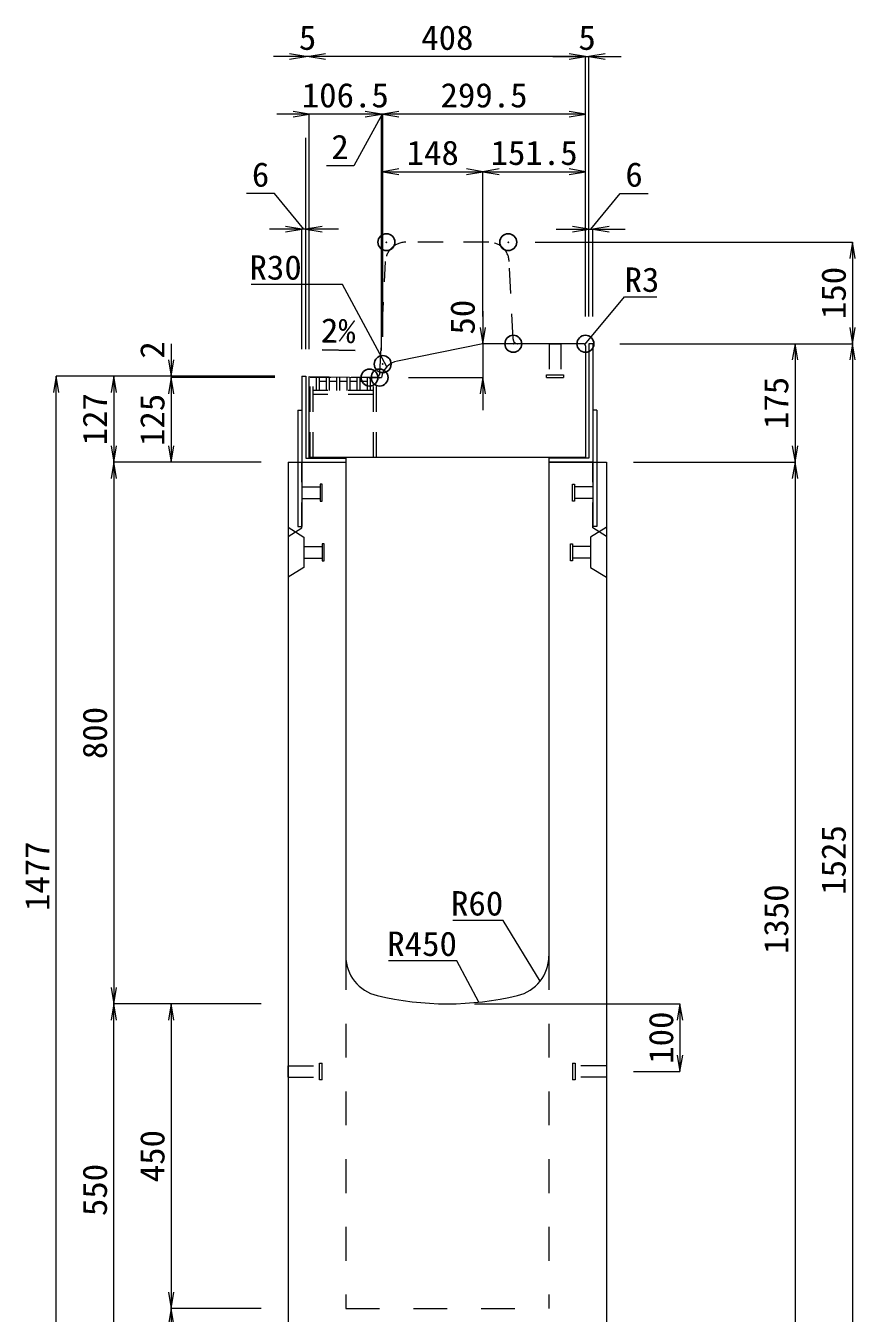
# Model space of a CAD drawing. Units: millimetres at full size. Extents: x -1809 to 57027, y -20349 to 17321.
# Drawn here: x 21277 to 22503, y -8903 to -7001 of the extents above; entities that cross this region are included whole.
import ezdxf
from ezdxf.enums import TextEntityAlignment as Align

# ---------------------------------------------------------------- set-up
doc = ezdxf.new("R2010")
doc.units = ezdxf.units.MM
doc.header["$LTSCALE"] = 50
doc.header["$PDMODE"] = 32
doc.header["$PDSIZE"] = 25
doc.linetypes.add('USER1', pattern=[2, 1, -1])
doc.linetypes.add('USER2', pattern=[1.35, 0.75, -0.6])
for name, color, linetype, lineweight in [('インサート', 3, 'USER2', 9), ('グレーチング', 7, 'USER2', 5), ('受枠', 3, 'Continuous', 5), ('寸法線', 7, 'Continuous', 13), ('引出線', 4, 'Continuous', 13), ('本体', 2, 'Continuous', 13)]:
    doc.layers.add(name, color=color, linetype=linetype, lineweight=lineweight)
doc.layers.add('作業エリア', color=11, linetype='Continuous')
doc.styles.add('ＭＳ 明朝', font='')
doc.styles.get('ＭＳ 明朝').set_extended_font_data('MS Mincho')

# ---------------------------------------------------------------- blocks, each defined once
blk = doc.blocks.new('open_arrow')
at = {"color": 0, "linetype": 'Continuous', "lineweight": -2}
blk.add_lwpolyline([(7.5, 1.25), (0, 0), (7.5, -1.25)], dxfattribs=at)

msp = doc.modelspace()

# ---------------------------------------------------------------- linework, layer by layer
at = {"layer": 'インサート'}
for p, q in [((22050.5, -7471.05), (22050.5, -7517.05)), ((22050.5, -7471.05), (22067.5, -7471.05)), ((22067.5, -7471.05), (22067.5, -7517.05)), ((22046.5, -7521.05), (22046.5, -7517.05)), ((22046.5, -7517.05), (22071.5, -7517.05)), ((22046.5, -7521.05), (22071.5, -7521.05)), ((22071.5, -7517.05), (22071.5, -7521.05)), ((21685, -7682.55), (21712, -7682.55)), ((21685, -7682.55), (21685, -7699.55)), ((21715, -7678.55), (21712, -7678.55)), ((21712, -7678.55), (21712, -7703.55)), ((21715, -7703.55), (21715, -7678.55)), ((22085, -7678.55), (22088, -7678.55)), ((22085, -7703.55), (22085, -7678.55)), ((22088, -7678.55), (22088, -7703.55)), ((22115, -7682.55), (22088, -7682.55)), ((22115, -7682.55), (22115, -7699.55)), ((21685, -7699.55), (21712, -7699.55)), ((22115, -7699.55), (22088, -7699.55)), ((21712, -7703.55), (21715, -7703.55)), ((22088, -7703.55), (22085, -7703.55)), ((21688.2, -7770.55), (21715.2, -7770.55)), ((21688.2, -7770.55), (21688.2, -7787.55)), ((21718.2, -7766.55), (21715.2, -7766.55)), ((21715.2, -7766.55), (21715.2, -7791.55)), ((21718.2, -7791.55), (21718.2, -7766.55)), ((22081.8, -7766.55), (22084.8, -7766.55)), ((22081.8, -7791.55), (22081.8, -7766.55)), ((22084.8, -7766.55), (22084.8, -7791.55)), ((22111.8, -7770.55), (22084.8, -7770.55)), ((22111.8, -7770.55), (22111.8, -7787.55)), ((21688.2, -7787.55), (21715.2, -7787.55)), ((21715.2, -7791.55), (21718.2, -7791.55)), ((22084.8, -7791.55), (22081.8, -7791.55)), ((22111.8, -7787.55), (22084.8, -7787.55)), ((21665, -8537.55), (21711, -8537.55)), ((21665, -8554.55), (21665, -8537.55)), ((21711, -8558.55), (21711, -8533.55)), ((21711, -8533.55), (21715, -8533.55)), ((21715, -8558.55), (21715, -8533.55)), ((22085, -8533.55), (22089, -8533.55)), ((22085, -8533.55), (22085, -8558.55)), ((22089, -8533.55), (22089, -8558.55)), ((22135, -8537.55), (22089, -8537.55)), ((22135, -8537.55), (22135, -8554.55)), ((21665, -8554.55), (21711, -8554.55)), ((22135, -8554.55), (22089, -8554.55)), ((21715, -8558.55), (21711, -8558.55)), ((22089, -8558.55), (22085, -8558.55))]:
    msp.add_line(p, q, dxfattribs=at)
at = {"layer": 'グレーチング'}
for p, q in [((21697.5, -7639.05), (21697.5, -7521.05)), ((21795.5, -7521.05), (21697.5, -7521.05)), ((21702, -7639.05), (21702, -7521.05)), ((21706.5, -7540.05), (21706.5, -7521.05)), ((21711, -7540.05), (21711, -7521.05)), ((21721.6, -7527.05), (21711, -7527.05)), ((21721.6, -7540.05), (21721.6, -7521.05)), ((21726.1, -7540.05), (21726.1, -7521.05)), ((21736.7, -7527.05), (21726.1, -7527.05)), ((21736.7, -7540.05), (21736.7, -7521.05)), ((21741.2, -7540.05), (21741.2, -7521.05)), ((21751.8, -7527.05), (21741.2, -7527.05)), ((21751.8, -7540.05), (21751.8, -7521.05)), ((21756.3, -7540.05), (21756.3, -7521.05)), ((21766.9, -7527.05), (21756.3, -7527.05)), ((21766.9, -7540.05), (21766.9, -7521.05)), ((21771.4, -7540.05), (21771.4, -7521.05)), ((21782, -7527.05), (21771.4, -7527.05)), ((21782, -7540.05), (21782, -7521.05)), ((21786.5, -7540.05), (21786.5, -7521.05)), ((21791, -7639.05), (21791, -7521.05)), ((21795.5, -7639.05), (21795.5, -7521.05)), ((21791, -7540.05), (21702, -7540.05)), ((21791, -7546.05), (21702, -7546.05))]:
    msp.add_line(p, q, dxfattribs=at)
at = {"layer": '作業エリア'}
for p in [(21810, -7321.05), (21990, -7321.05), (21997.5, -7471.05), (22104, -7471.05), (21804.5, -7501.05), (21785, -7521.05), (21800, -7521.05)]:
    msp.add_point(p, dxfattribs=at)
at = {"layer": '受枠'}
for p, q in [((22109, -7471.05), (22109, -7640.05)), ((22115, -7471.05), (22109, -7471.05)), ((22115, -7471.05), (22115, -7741.05)), ((21685, -7519.05), (21685, -7741.05)), ((21685, -7519.05), (21691, -7519.05)), ((21691, -7519.05), (21691, -7640.05)), ((21679, -7569.05), (21679, -7741.05)), ((21679, -7569.05), (21685, -7569.05)), ((22121, -7569.05), (22115, -7569.05)), ((22121, -7569.05), (22121, -7741.05)), ((21691, -7640.05), (21750, -7640.05)), ((21750, -7640.05), (21750, -7646.05)), ((22050, -7640.05), (22050, -7646.05)), ((22109, -7640.05), (22050, -7640.05)), ((21685, -7646.05), (21750, -7646.05)), ((22115, -7646.05), (22050, -7646.05)), ((21679, -7741.05), (21685, -7741.05)), ((22121, -7741.05), (22115, -7741.05))]:
    msp.add_line(p, q, dxfattribs=at)
at = {"layer": '寸法線'}
for p, q in [((21744, -7046.93), (21643, -7046.93)), ((22104, -7046.93), (21696, -7046.93)), ((22056, -7046.93), (22157, -7046.93)), ((22104, -7431.03), (22104, -7046.93)), ((22104, -7431.03), (22104, -7046.93)), ((22109, -7431.03), (22109, -7046.93)), ((21802.57, -7131.93), (21648, -7131.93)), ((21696, -7479.25), (21696, -7131.93)), ((21852.5, -7131.93), (21754.57, -7131.93)), ((21803.53, -7131.93), (21761.69, -7208.3)), ((21802.57, -7481.03), (21802.57, -7131.93)), ((22104, -7131.93), (21804.5, -7131.93)), ((21804.5, -7461.03), (21804.5, -7131.93)), ((22104, -7431.03), (22104, -7131.93)), ((21691, -7479.03), (21691, -7166.91)), ((21696, -7479.25), (21696, -7176.93)), ((21696, -7479.25), (21696, -7176.93)), ((21802.57, -7481.03), (21802.57, -7178.69)), ((21804.5, -7461.03), (21804.5, -7176.93)), ((21761.69, -7208.3), (21721.28, -7208.3)), ((21804.5, -7216.93), (21952.5, -7216.93)), ((21804.5, -7461.03), (21804.5, -7216.93)), ((21952.5, -7431.03), (21952.5, -7216.93)), ((21952.5, -7216.93), (22104, -7216.93)), ((21952.5, -7431.03), (21952.5, -7216.93)), ((22104, -7431.03), (22104, -7216.93)), ((21644.67, -7249.13), (21603.44, -7249.13)), ((21688, -7301.93), (21644.67, -7249.13)), ((22112, -7301.93), (22155.33, -7249.13)), ((22155.33, -7249.13), (22196.56, -7249.13)), ((21739, -7301.93), (21637, -7301.93)), ((21685, -7479.03), (21685, -7301.93)), ((21691, -7479.03), (21691, -7301.93)), ((22061, -7301.93), (22163, -7301.93)), ((22109, -7431.03), (22109, -7301.93)), ((22115, -7431.03), (22115, -7301.93)), ((22030.02, -7321.05), (22498.78, -7321.05)), ((22498.78, -7321.05), (22498.78, -7471.05)), ((21952.5, -7423.05), (21952.5, -7569.05)), ((21492.06, -7471.05), (21492.06, -7569.05)), ((22155.02, -7471.05), (22413.78, -7471.05)), ((22155.02, -7471.05), (22498.78, -7471.05)), ((22155.02, -7471.05), (22498.78, -7471.05)), ((22413.78, -7471.05), (22413.78, -7646.05)), ((22498.78, -7471.05), (22498.78, -8996.05)), ((21322.06, -8996.05), (21322.06, -7519.05)), ((21644.98, -7519.05), (21322.06, -7519.05)), ((21407.06, -7519.05), (21407.06, -7646.05)), ((21644.98, -7519.05), (21407.06, -7519.05)), ((21644.98, -7519.05), (21492.06, -7519.05)), ((21644.98, -7521.05), (21492.06, -7521.05)), ((21492.06, -7521.05), (21492.06, -7646.05)), ((21644.98, -7521.05), (21492.06, -7521.05)), ((21842.59, -7521.05), (21952.5, -7521.05)), ((21624.98, -7646.05), (21407.06, -7646.05)), ((21407.06, -7646.05), (21407.06, -8446.05)), ((21624.98, -7646.05), (21407.06, -7646.05)), ((21624.98, -7646.05), (21492.06, -7646.05)), ((22175.02, -7646.05), (22413.78, -7646.05)), ((22175.02, -7646.05), (22413.78, -7646.05)), ((22413.78, -7646.05), (22413.78, -8996.05)), ((21624.98, -8446.05), (21407.06, -8446.05)), ((21407.06, -8996.05), (21407.06, -8446.05)), ((21624.98, -8446.05), (21407.06, -8446.05)), ((21492.06, -8446.05), (21492.06, -8896.05)), ((21624.98, -8446.05), (21492.06, -8446.05)), ((21940.02, -8446.05), (22243.78, -8446.05)), ((22243.78, -8446.05), (22243.78, -8546.05)), ((22175.02, -8546.05), (22243.78, -8546.05)), ((21624.98, -8896.05), (21492.06, -8896.05)), ((21492.06, -8896.05), (21492.06, -8996.05)), ((21624.98, -8896.05), (21492.06, -8896.05))]:
    msp.add_line(p, q, dxfattribs=at)
at = {"layer": '引出線'}
for points in [[(21810.6, -7505.19), (21744.87, -7383.51), (21684.87, -7383.51), (21610.2, -7383.51)], [(22103.12, -7471.93), (22161.85, -7401.57), (22209.57, -7401.57)], [(21764, -7481.04), (21715.26, -7480.06), (21764, -7481.04)], [(22037.07, -8412.74), (21982.66, -8322.84), (21907.98, -8322.84)], [(21946.44, -8443.65), (21914.22, -8382.51), (21813.21, -8382.51)]]:
    msp.add_lwpolyline(points, dxfattribs=at)
at = {"layer": '本体', "linetype": 'USER2', "lineweight": 9}
for p, q in [((21961.46, -7321.05), (21838.54, -7321.05)), ((21800.33, -7514.4), (21808.57, -7349.56)), ((21997.17, -7464.4), (21991.43, -7349.56)), ((21685, -7743.05), (21685, -7646.05)), ((22115, -7743.05), (22115, -7646.05)), ((21665, -7755.55), (21685, -7743.05)), ((22135, -7755.55), (22115, -7743.05))]:
    msp.add_line(p, q, dxfattribs=at)
at = {"layer": '本体'}
for p, q in [((21952.5, -7471.05), (21826.19, -7496.66)), ((22101, -7471.05), (21952.5, -7471.05)), ((22104, -7474.05), (22104, -7639.05)), ((21696, -7639.05), (21696, -7519.27)), ((21696, -7519.27), (21785, -7521.05)), ((21785, -7521.05), (21802.57, -7521.05)), ((22104, -7639.05), (21696, -7639.05)), ((21665, -7646.05), (21665, -8996.05)), ((21665, -7646.05), (21750, -7646.05)), ((21750, -7646.05), (21750, -8375.53)), ((22050, -7646.05), (22050, -8375.53)), ((22050, -7646.05), (22135, -7646.05)), ((22135, -7646.05), (22135, -8996.05))]:
    msp.add_line(p, q, dxfattribs=at)
at = {"layer": '本体', "lineweight": 9}
for p, q in [((21665, -7742.05), (21688.2, -7756.55)), ((21688.2, -7756.55), (21688.2, -7801.55)), ((22134.58, -7742.31), (22111.8, -7756.55)), ((22111.8, -7756.55), (22111.8, -7801.55)), ((21688.2, -7801.55), (21665, -7816.05)), ((22111.8, -7801.55), (22135, -7816.05))]:
    msp.add_line(p, q, dxfattribs=at)
at = {"layer": '本体', "linetype": 'USER1', "lineweight": 15}
for p, q in [((21750, -8375.53), (21750, -8896.05)), ((22050, -8375.53), (22050, -8896.05)), ((21750, -8896.05), (22050, -8896.05))]:
    msp.add_line(p, q, dxfattribs=at)
at = {"layer": '本体', "linetype": 'USER2', "lineweight": 9}
for centre, radius, start, end in [((21838.54, -7351.05), 30, 90, 177.13759), ((21961.46, -7351.05), 30, 2.86241, 90), ((22004.16, -7464.05), 7, 182.86241, 270), ((21793.34, -7514.05), 7, 270, 357.13759)]:
    msp.add_arc(centre, radius, start, end, dxfattribs=at)
at = {"layer": '本体'}
for centre, radius, start, end in [((22101, -7474.05), 3, 0, 90), ((21832.15, -7526.06), 30, 101.45875, 170.39512), ((21810, -8375.53), 60, 180, 256.65764), ((21990, -8375.53), 60, 283.34236, 0), ((21900, -7996.05), 450, 256.65764, 283.34236)]:
    msp.add_arc(centre, radius, start, end, dxfattribs=at)

# ---------------------------------------------------------------- block references
at = {"layer": '寸法線', "xscale": 3.2, "yscale": 3.2}
for p, rotation in [((21691, -7046.93), 180), ((22104, -7046.93), 180), ((22104, -7046.93), 180), ((21696, -7131.93), 180), ((21802.57, -7131.93), 180), ((21802.57, -7131.93), 180), ((22104, -7131.93), 180), ((21952.5, -7216.93), 180), ((22104, -7216.93), 180), ((21685, -7301.93), 180), ((22109, -7301.93), 180), ((22498.78, -7321.05), 270), ((21952.5, -7471.05), 90), ((22498.78, -7471.05), 90), ((22413.78, -7471.05), 270), ((22498.78, -7471.05), 270), ((21492.06, -7519.05), 90), ((21322.06, -7519.05), 270), ((21407.06, -7519.05), 270), ((21492.06, -7521.05), 270), ((21492.06, -7521.05), 270), ((21952.5, -7521.05), 270), ((21407.06, -7646.05), 90), ((21492.06, -7646.05), 90), ((22413.78, -7646.05), 90), ((21407.06, -7646.05), 270), ((22413.78, -7646.05), 270), ((21407.06, -8446.05), 90), ((21407.06, -8446.05), 270), ((21492.06, -8446.05), 270), ((22243.78, -8446.05), 270), ((22243.78, -8546.05), 90), ((21492.06, -8896.05), 90), ((21492.06, -8896.05), 270)]:
    msp.add_blockref('open_arrow', p, dxfattribs=dict(at, rotation=rotation))
for p in [(21696, -7046.93), (21696, -7046.93), (22109, -7046.93), (21804.5, -7131.93), (21804.5, -7131.93), (21804.5, -7216.93), (21952.5, -7216.93), (21691, -7301.93), (22115, -7301.93)]:
    msp.add_blockref('open_arrow', p, dxfattribs=at)
at = {"layer": '引出線', "xscale": 0.0533, "yscale": 0.0533}
for p, rotation in [((22103.12, -7471.93), 50.2), ((21764, -7481.04), 178.9), ((21810.6, -7505.19), 118.4), ((22037.07, -8412.74), 121.2), ((21946.44, -8443.65), 117.8)]:
    msp.add_blockref('open_arrow', p, dxfattribs=dict(at, rotation=rotation))

# ---------------------------------------------------------------- texts
at = {"layer": '寸法線', "style": 'ＭＳ 明朝', "width": 1.05}
for s, p in [('5', (21693.5, -7018.91)), ('408', (21900, -7018.91)), ('5', (22106.5, -7018.91)), ('106.5', (21749.28, -7103.91)), ('299.5', (21954.25, -7103.91)), ('2', (21741.48, -7180.28)), ('148', (21878.5, -7188.91)), ('151.5', (22028.25, -7188.91)), ('6', (21624.05, -7221.11)), ('6', (22175.95, -7221.11))]:
    msp.add_text(s, height=36.03, dxfattribs=at).set_placement(p, align=Align.MIDDLE_CENTER)
for s, p in [('150', (22470.76, -7396.05)), ('50', (21922.5, -7431.79)), ('2', (21464.06, -7480.2)), ('175', (22385.76, -7558.55)), ('127', (21379.04, -7582.55)), ('125', (21464.04, -7583.55)), ('800', (21379.04, -8046.05)), ('1525', (22470.76, -8233.55)), ('1477', (21294.04, -8257.55)), ('1350', (22385.76, -8321.05)), ('100', (22215.76, -8496.05)), ('450', (21464.04, -8671.05)), ('550', (21379.04, -8721.05))]:
    msp.add_text(s, height=36.03, rotation=90, dxfattribs=at).set_placement(p, align=Align.MIDDLE_CENTER)
at = {"layer": '引出線', "style": 'ＭＳ 明朝', "width": 1.05}
for s, p in [('R30', (21684.87, -7340.31)), ('R60', (21982.66, -8279.64)), ('R450', (21914.22, -8339.31))]:
    msp.add_text(s, height=36.03, dxfattribs=at).set_placement(p, align=Align.TOP_RIGHT)
msp.add_text('R3', height=36.03, dxfattribs=at).set_placement((22161.85, -7358.37), align=Align.TOP_LEFT)
msp.add_text('2%', height=36.03, rotation=358.854, dxfattribs=at).set_placement((21764.94, -7434.14), align=Align.TOP_RIGHT)

doc.saveas('drawing.dxf')
